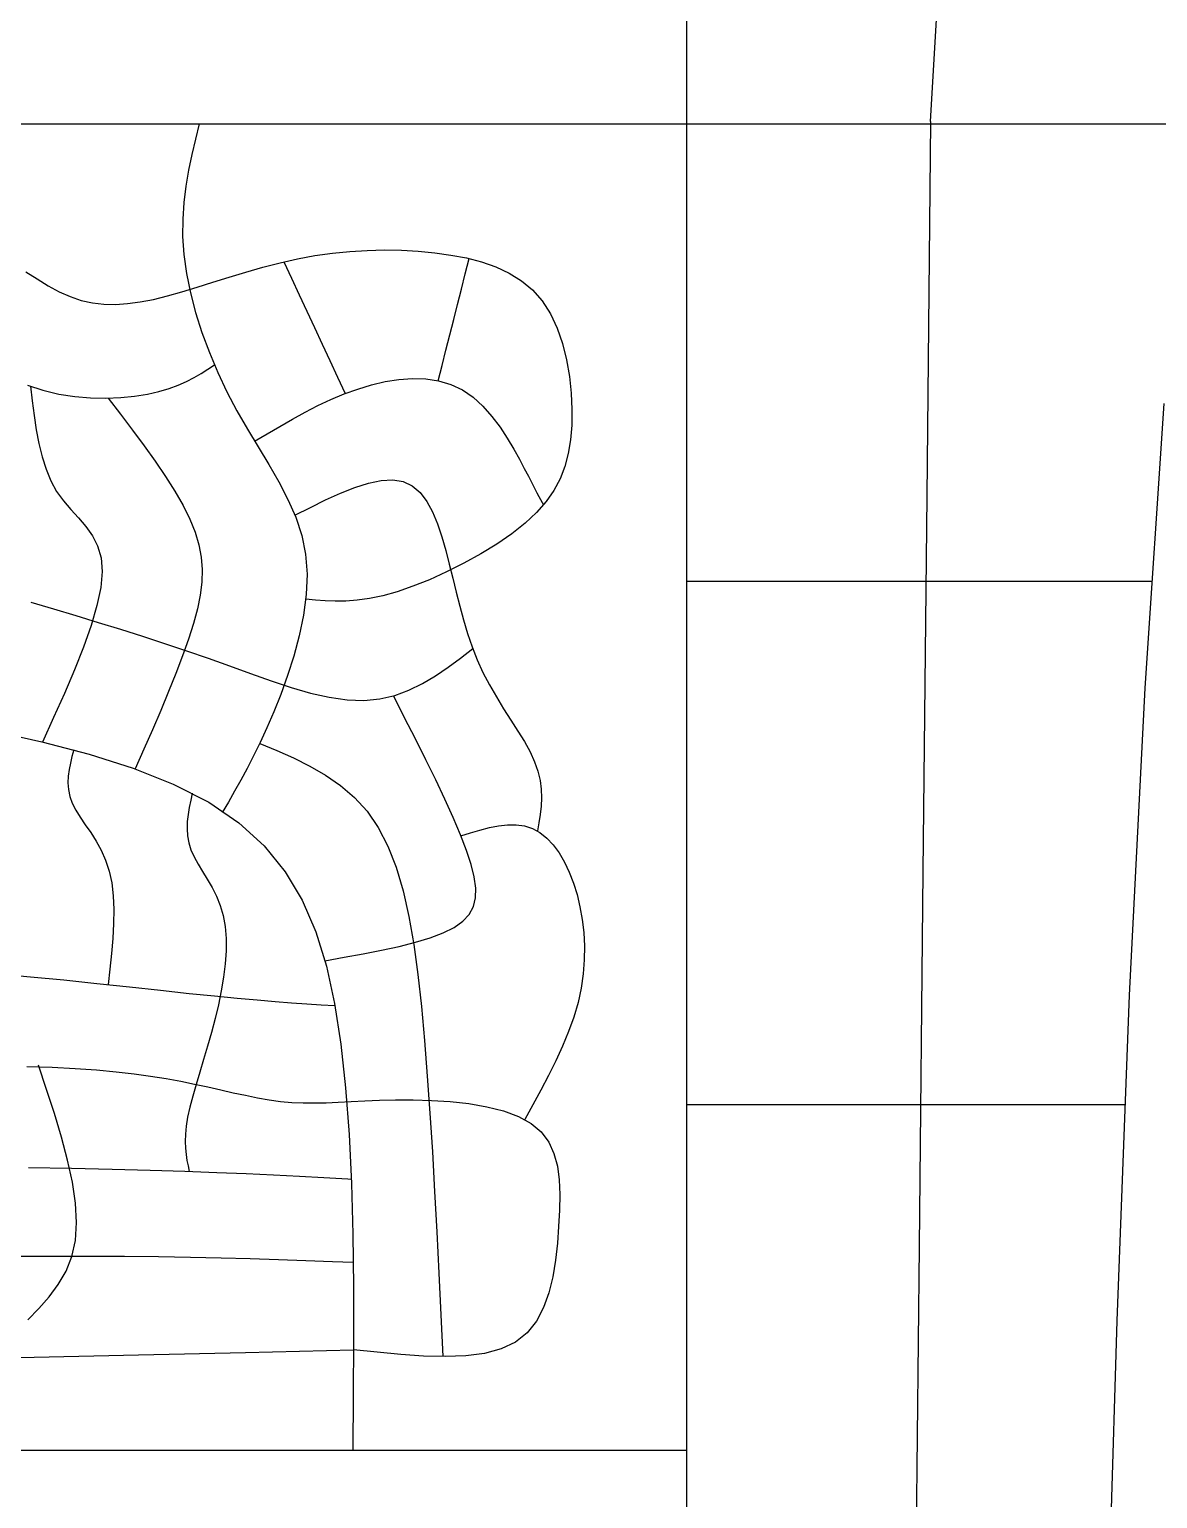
# Model space of a CAD drawing. Extents: x -15455 to 10897, y -24374 to 16165.
# Drawn here: x 5907 to 6387, y -3370 to -2745 of the extents above; entities that cross this region are included whole.
import ezdxf

# ---------------------------------------------------------------- set-up
doc = ezdxf.new("R2010")
doc.units = 0
doc.header["$MEASUREMENT"] = 0
doc.layers.add('STREETS-SPRAWL-12M', color=7, linetype='CONTINUOUS')
doc.layers.add('STREETS-SPRAWL-20M', color=7, linetype='CONTINUOUS')

msp = doc.modelspace()

# ---------------------------------------------------------------- linework, layer by layer
at = {"layer": 'STREETS-SPRAWL-12M', "color": 253, "linetype": 'CONTINUOUS'}
for p, q in [((6290.46, -2784.26), (6293.07, -2741.02)), ((5979.42, -2785.31), (5977.81, -2791.82)), ((6290.46, -2784.26), (6288.83, -2943.74)), ((5977.81, -2791.82), (5976.27, -2798.38)), ((5976.27, -2798.38), (5974.88, -2805.02)), ((5974.88, -2805.02), (5973.73, -2811.79)), ((5973.73, -2811.79), (5972.88, -2818.72)), ((5972.88, -2818.72), (5972.41, -2825.85)), ((5972.41, -2825.85), (5972.39, -2833.24)), ((5972.39, -2833.24), (5972.91, -2840.91)), ((5972.91, -2840.91), (5974.02, -2848.89)), ((6021.21, -2842.67), (6028.63, -2841.31)), ((6028.63, -2841.31), (6036.06, -2840.27)), ((6036.06, -2840.27), (6043.47, -2839.53)), ((6043.47, -2839.53), (6050.85, -2839.09)), ((6050.85, -2839.09), (6058.17, -2838.94)), ((6058.17, -2838.94), (6065.41, -2839.07)), ((6065.41, -2839.07), (6072.56, -2839.47)), ((6072.56, -2839.47), (6079.58, -2840.14)), ((6079.58, -2840.14), (6086.45, -2841.08)), ((6086.45, -2841.08), (6093.12, -2842.34)), ((5905.72, -2848.19), (5910.49, -2851.24)), ((5999.26, -2848.33), (6006.49, -2846.25)), ((6006.49, -2846.25), (6013.82, -2844.34)), ((6013.82, -2844.34), (6021.21, -2842.67)), ((6015.4, -2843.96), (6018.67, -2850.96)), ((6092.59, -2849.08), (6094.23, -2842.59)), ((6093.12, -2842.34), (6099.52, -2844)), ((6099.52, -2844), (6105.59, -2846.12)), ((6105.59, -2846.12), (6111.26, -2848.77)), ((5910.49, -2851.24), (5915.19, -2854.11)), ((5915.19, -2854.11), (5919.86, -2856.66)), ((5974.02, -2848.89), (5975.7, -2857.12)), ((5978.54, -2854.78), (5985.25, -2852.68)), ((5985.25, -2852.68), (5992.17, -2850.5)), ((5992.17, -2850.5), (5999.26, -2848.33)), ((6018.67, -2850.96), (6021.94, -2857.96)), ((6090.95, -2855.58), (6092.59, -2849.08)), ((6111.26, -2848.77), (6116.47, -2852.02)), ((6116.47, -2852.02), (6121.17, -2855.95)), ((5919.86, -2856.66), (5924.53, -2858.78)), ((5924.53, -2858.78), (5929.22, -2860.37)), ((5929.22, -2860.37), (5933.98, -2861.43)), ((5954.37, -2861.02), (5959.98, -2859.92)), ((5959.98, -2859.92), (5965.88, -2858.48)), ((5965.88, -2858.48), (5972.07, -2856.75)), ((5972.07, -2856.75), (5978.54, -2854.78)), ((5975.7, -2857.12), (5977.91, -2865.52)), ((6021.94, -2857.96), (6025.21, -2864.96)), ((6089.31, -2862.07), (6090.95, -2855.58)), ((6121.17, -2855.95), (6125.28, -2860.61)), ((6125.28, -2860.61), (6128.77, -2866.04)), ((5933.98, -2861.43), (5938.84, -2861.99)), ((5938.84, -2861.99), (5943.83, -2862.09)), ((5943.83, -2862.09), (5949, -2861.76)), ((5949, -2861.76), (5954.37, -2861.02)), ((5977.91, -2865.52), (5980.61, -2874.02)), ((6025.21, -2864.96), (6028.47, -2871.96)), ((6087.67, -2868.56), (6089.31, -2862.07)), ((6128.77, -2866.04), (6131.64, -2872.12)), ((6028.47, -2871.96), (6031.74, -2878.96)), ((6086.03, -2875.06), (6087.67, -2868.56)), ((6131.64, -2872.12), (6133.93, -2878.69)), ((5980.61, -2874.02), (5983.74, -2882.53)), ((6031.74, -2878.96), (6035.01, -2885.96)), ((6084.39, -2881.55), (6086.03, -2875.06)), ((6133.93, -2878.69), (6135.67, -2885.6)), ((5983.74, -2882.53), (5987.29, -2890.97)), ((6082.75, -2888.04), (6084.39, -2881.55)), ((6135.67, -2885.6), (6136.9, -2892.68)), ((5977.27, -2893.2), (5980.27, -2891.44)), ((5980.27, -2891.44), (5983.12, -2889.62)), ((5983.12, -2889.62), (5985.9, -2887.78)), ((5987.29, -2890.97), (5991.19, -2899.26)), ((6035.01, -2885.96), (6038.28, -2892.95)), ((6081.1, -2894.54), (6082.75, -2888.04)), ((5906.42, -2896.39), (5912.97, -2898.58)), ((5907.62, -2896.84), (5908.38, -2903.1)), ((5962.28, -2899.15), (5966.62, -2897.88)), ((5966.62, -2897.88), (5970.52, -2896.44)), ((5970.52, -2896.44), (5974.04, -2894.88)), ((5974.04, -2894.88), (5977.27, -2893.2)), ((6038.28, -2892.95), (6041.54, -2899.95)), ((6041.11, -2900.13), (6046.83, -2898.04)), ((6046.83, -2898.04), (6052.64, -2896.28)), ((6052.64, -2896.28), (6058.51, -2894.91)), ((6058.51, -2894.91), (6064.37, -2893.98)), ((6064.37, -2893.98), (6070.15, -2893.57)), ((6070.15, -2893.57), (6075.81, -2893.75)), ((6075.81, -2893.75), (6081.27, -2894.57)), ((6081.27, -2894.57), (6086.49, -2896.12)), ((6086.49, -2896.12), (6091.39, -2898.45)), ((6136.9, -2892.68), (6137.65, -2899.78)), ((5908.38, -2903.1), (5909.2, -2909.3)), ((5912.97, -2898.58), (5919.69, -2900.18)), ((5919.69, -2900.18), (5926.47, -2901.23)), ((5926.47, -2901.23), (5933.2, -2901.79)), ((5933.2, -2901.79), (5939.76, -2901.92)), ((5939.76, -2901.92), (5946.06, -2901.66)), ((5940.74, -2901.9), (5945.96, -2908.71)), ((5946.06, -2901.66), (5951.98, -2901.08)), ((5951.98, -2901.08), (5957.41, -2900.22)), ((5957.41, -2900.22), (5962.28, -2899.15)), ((5991.19, -2899.26), (5995.41, -2907.33)), ((6029.94, -2905.08), (6035.48, -2902.49)), ((6035.48, -2902.49), (6041.11, -2900.13)), ((6091.39, -2898.45), (6095.93, -2901.58)), ((6095.93, -2901.58), (6100.1, -2905.39)), ((6137.65, -2899.78), (6137.96, -2906.74)), ((6389.75, -2904.2), (6381.61, -3025.26)), ((5909.2, -2909.3), (5910.14, -2915.37)), ((5945.96, -2908.71), (5951.09, -2915.47)), ((5995.41, -2907.33), (5999.9, -2915.12)), ((6019.05, -2910.83), (6024.47, -2907.88)), ((6024.47, -2907.88), (6029.94, -2905.08)), ((6100.1, -2905.39), (6103.91, -2909.67)), ((6103.91, -2909.67), (6107.37, -2914.25)), ((6137.96, -2906.74), (6137.85, -2913.41)), ((5910.14, -2915.37), (5911.26, -2921.24)), ((5951.09, -2915.47), (5956.05, -2922.17)), ((5999.9, -2915.12), (6004.49, -2922.69)), ((6008.33, -2917.06), (6013.68, -2913.91)), ((6013.68, -2913.91), (6019.05, -2910.83)), ((6107.37, -2914.25), (6110.47, -2918.94)), ((6137.85, -2913.41), (6137.35, -2919.65)), ((5911.26, -2921.24), (5912.62, -2926.87)), ((5956.05, -2922.17), (5960.77, -2928.76)), ((6003, -2920.26), (6008.33, -2917.06)), ((6004.49, -2922.69), (6009.01, -2930.13)), ((6110.47, -2918.94), (6113.22, -2923.55)), ((6137.35, -2919.65), (6136.4, -2925.49)), ((5912.62, -2926.87), (5914.29, -2932.17)), ((5960.77, -2928.76), (5965.15, -2935.21)), ((6113.22, -2923.55), (6115.63, -2927.91)), ((6115.63, -2927.91), (6117.7, -2931.82)), ((6136.4, -2925.49), (6134.96, -2930.98)), ((5914.29, -2932.17), (5916.32, -2937.1)), ((5965.15, -2935.21), (5969.11, -2941.48)), ((6009.01, -2930.13), (6013.31, -2937.52)), ((6117.7, -2931.82), (6119.45, -2935.14)), ((6119.45, -2935.14), (6120.9, -2937.91)), ((6134.96, -2930.98), (6132.95, -2936.17)), ((5916.32, -2937.1), (5918.78, -2941.58)), ((5918.78, -2941.58), (5921.68, -2945.59)), ((5969.11, -2941.48), (5972.58, -2947.53)), ((6013.31, -2937.52), (6017.19, -2944.95)), ((6039.52, -2942.32), (6045.61, -2939.88)), ((6045.61, -2939.88), (6051.4, -2938.01)), ((6051.4, -2938.01), (6056.82, -2936.88)), ((6056.82, -2936.88), (6061.78, -2936.61)), ((6061.78, -2936.61), (6066.21, -2937.36)), ((6066.21, -2937.36), (6070.05, -2939.22)), ((6070.05, -2939.22), (6073.36, -2942.1)), ((6120.9, -2937.91), (6122.1, -2940.2)), ((6122.1, -2940.2), (6123.09, -2942.11)), ((6130.32, -2941.12), (6127, -2945.88)), ((6132.95, -2936.17), (6130.32, -2941.12)), ((5921.68, -2945.59), (5924.86, -2949.29)), ((5972.58, -2947.53), (5975.46, -2953.33)), ((6017.19, -2944.95), (6020.5, -2952.5)), ((6026.72, -2948.37), (6033.19, -2945.2)), ((6033.19, -2945.2), (6039.52, -2942.32)), ((6073.36, -2942.1), (6076.21, -2945.84)), ((6076.21, -2945.84), (6078.65, -2950.32)), ((6127, -2945.88), (6122.95, -2950.51)), ((6123.09, -2942.11), (6123.92, -2943.69)), ((6123.92, -2943.69), (6124.62, -2945.05)), ((6124.62, -2945.05), (6125.23, -2946.24)), ((6125.23, -2946.24), (6125.81, -2947.35)), ((6288.83, -2943.74), (6287.2, -3103.22)), ((5924.86, -2949.29), (5928.11, -2952.87)), ((5928.11, -2952.87), (5931.23, -2956.51)), ((5975.46, -2953.33), (5977.7, -2958.87)), ((6020.17, -2951.68), (6026.72, -2948.37)), ((6020.5, -2952.5), (6023.05, -2960.27)), ((6078.65, -2950.32), (6080.76, -2955.37)), ((6122.95, -2950.51), (6118.09, -2955.06)), ((5931.23, -2956.51), (5934, -2960.42)), ((5934, -2960.42), (5936.22, -2964.77)), ((5977.7, -2958.87), (5979.3, -2964.22)), ((6023.05, -2960.27), (6024.69, -2968.32)), ((6080.76, -2955.37), (6082.61, -2960.86)), ((6112.4, -2959.55), (6106.04, -2963.95)), ((6118.09, -2955.06), (6112.4, -2959.55)), ((5936.22, -2964.77), (5937.69, -2969.77)), ((5979.3, -2964.22), (5980.28, -2969.48)), ((6082.61, -2960.86), (6084.26, -2966.64)), ((6084.26, -2966.64), (6085.79, -2972.56)), ((6106.04, -2963.95), (6099.16, -2968.17)), ((5937.69, -2969.77), (5938.19, -2975.61)), ((5980.28, -2969.48), (5980.68, -2974.74)), ((6024.69, -2968.32), (6025.29, -2976.73)), ((6091.97, -2972.15), (6084.64, -2975.82)), ((6085.79, -2972.56), (6087.26, -2978.51)), ((6099.16, -2968.17), (6091.97, -2972.15)), ((5938.19, -2975.61), (5937.58, -2982.42)), ((5980.68, -2974.74), (5980.52, -2980.09)), ((6025.29, -2976.73), (6024.94, -2985.38)), ((6077.34, -2979.1), (6070.27, -2981.92)), ((6084.64, -2975.82), (6077.34, -2979.1)), ((6087.26, -2978.51), (6088.72, -2984.43)), ((5937.58, -2982.42), (5935.94, -2990.14)), ((5979.83, -2985.64), (5978.64, -2991.48)), ((5980.52, -2980.09), (5979.83, -2985.64)), ((6024.94, -2985.38), (6023.79, -2994.16)), ((6063.6, -2984.21), (6057.47, -2985.93)), ((6070.27, -2981.92), (6063.6, -2984.21)), ((6088.72, -2984.43), (6090.22, -2990.32)), ((6186.82, -2979.7), (6384.34, -2979.7)), ((5907.85, -2988.66), (5917.41, -2991.5)), ((5917.41, -2991.5), (5926.95, -2994.37)), ((5935.94, -2990.14), (5933.43, -2998.62)), ((5978.64, -2991.48), (5976.97, -2997.7)), ((6028.83, -2987.8), (6024.74, -2987.41)), ((6033, -2988.11), (6028.83, -2987.8)), ((6037.31, -2988.28), (6033, -2988.11)), ((6041.84, -2988.22), (6037.31, -2988.28)), ((6046.66, -2987.85), (6041.84, -2988.22)), ((6051.84, -2987.12), (6046.66, -2987.85)), ((6057.47, -2985.93), (6051.84, -2987.12)), ((6090.22, -2990.32), (6091.81, -2996.16)), ((5926.95, -2994.37), (5936.46, -2997.25)), ((5936.46, -2997.25), (5945.94, -3000.18)), ((5976.97, -2997.7), (5974.86, -3004.38)), ((6023.79, -2994.16), (6021.98, -3002.92)), ((6091.81, -2996.16), (6093.54, -3001.92)), ((5933.43, -2998.62), (5930.18, -3007.75)), ((5945.94, -3000.18), (5955.37, -3003.15)), ((5955.37, -3003.15), (5964.73, -3006.19)), ((5974.86, -3004.38), (5972.35, -3011.48)), ((6021.98, -3002.92), (6019.67, -3011.55)), ((6093.54, -3001.92), (6095.46, -3007.58)), ((5930.18, -3007.75), (5926.35, -3017.39)), ((5964.73, -3006.19), (5974.02, -3009.31)), ((5974.02, -3009.31), (5983.21, -3012.51)), ((6090.56, -3012.41), (6095.76, -3008.4)), ((6095.46, -3007.58), (6097.62, -3013.14)), ((5972.35, -3011.48), (5969.51, -3018.94)), ((5983.21, -3012.51), (5992.31, -3015.79)), ((5992.31, -3015.79), (6001.25, -3019.04)), ((6019.67, -3011.55), (6016.99, -3019.9)), ((6079.94, -3019.97), (6085.3, -3016.31)), ((6085.3, -3016.31), (6090.56, -3012.41)), ((6097.62, -3013.14), (6100.07, -3018.56)), ((5926.35, -3017.39), (5922.07, -3027.42)), ((5969.51, -3018.94), (5966.39, -3026.71)), ((6001.25, -3019.04), (6010.01, -3022.13)), ((6010.01, -3022.13), (6018.54, -3024.92)), ((6016.99, -3019.9), (6014.1, -3027.86)), ((6074.4, -3023.27), (6079.94, -3019.97)), ((6100.07, -3018.56), (6102.83, -3023.84)), ((5922.07, -3027.42), (5917.51, -3037.71)), ((5966.39, -3026.71), (5963.04, -3034.71)), ((6014.1, -3027.86), (6011.14, -3035.28)), ((6018.54, -3024.92), (6026.8, -3027.28)), ((6026.8, -3027.28), (6034.74, -3029.07)), ((6034.74, -3029.07), (6042.32, -3030.17)), ((6056.25, -3029.79), (6062.62, -3028.3)), ((6066.79, -3037.77), (6062.14, -3028.65)), ((6062.62, -3028.3), (6068.65, -3026.08)), ((6068.65, -3026.08), (6074.4, -3023.27)), ((6102.83, -3023.84), (6105.81, -3028.97)), ((6105.81, -3028.97), (6108.91, -3033.95)), ((6381.61, -3025.26), (6374.98, -3155.69)), ((5963.04, -3034.71), (5959.52, -3042.89)), ((6011.14, -3035.28), (6008.23, -3042.08)), ((6042.32, -3030.17), (6049.5, -3030.44)), ((6049.5, -3030.44), (6056.25, -3029.79)), ((6108.91, -3033.95), (6112.01, -3038.77)), ((5917.51, -3037.71), (5912.8, -3048.12)), ((6071.37, -3046.8), (6066.79, -3037.77)), ((6112.01, -3038.77), (6114.98, -3043.44)), ((5891.18, -3043.3), (5912.48, -3048.05)), ((5912.48, -3048.05), (5932.65, -3053.32)), ((5959.52, -3042.89), (5955.9, -3051.19)), ((6008.23, -3042.08), (6005.38, -3048.3)), ((6075.79, -3055.65), (6071.37, -3046.8)), ((6114.98, -3043.44), (6117.73, -3047.95)), ((6117.73, -3047.95), (6120.13, -3052.3)), ((5925.31, -3054.28), (5924.63, -3057.07)), ((5926.06, -3051.49), (5925.31, -3054.28)), ((5932.65, -3053.32), (5951.39, -3059.27)), ((5955.9, -3051.19), (5952.21, -3059.56)), ((6002.59, -3054.03), (5999.85, -3059.34)), ((6005.38, -3048.3), (6002.59, -3054.03)), ((6005.18, -3048.72), (6012.39, -3051.75)), ((6012.39, -3051.75), (6019.52, -3054.91)), ((6120.13, -3052.3), (6122.08, -3056.49)), ((5924.07, -3059.87), (5923.7, -3062.68)), ((5924.63, -3057.07), (5924.07, -3059.87)), ((5951.39, -3059.27), (5968.42, -3066.01)), ((5999.85, -3059.34), (5997.15, -3064.32)), ((6019.52, -3054.91), (6026.47, -3058.35)), ((6026.47, -3058.35), (6033.16, -3062.19)), ((6080, -3064.24), (6075.79, -3055.65)), ((6122.08, -3056.49), (6123.48, -3060.52)), ((6123.48, -3060.52), (6124.38, -3064.42)), ((5923.7, -3062.68), (5923.59, -3065.5)), ((5923.59, -3065.5), (5923.8, -3068.35)), ((5968.42, -3066.01), (5983.46, -3073.69)), ((5997.15, -3064.32), (5994.48, -3069.06)), ((6033.16, -3062.19), (6039.5, -3066.59)), ((6039.5, -3066.59), (6045.41, -3071.67)), ((6083.91, -3072.47), (6080, -3064.24)), ((6124.38, -3064.42), (6124.86, -3068.19)), ((5923.8, -3068.35), (5924.39, -3071.23)), ((5924.39, -3071.23), (5925.43, -3074.13)), ((5975.82, -3072.89), (5975.2, -3075.91)), ((5976.49, -3069.87), (5975.82, -3072.89)), ((5994.48, -3069.06), (5991.82, -3073.63)), ((6045.41, -3071.67), (6050.8, -3077.58)), ((6087.44, -3080.27), (6083.91, -3072.47)), ((6124.97, -3071.86), (6124.8, -3075.44)), ((6124.86, -3068.19), (6124.97, -3071.86)), ((5925.43, -3074.13), (5926.94, -3077.08)), ((5926.94, -3077.08), (5928.84, -3080.11)), ((5974.7, -3078.93), (5974.37, -3081.95)), ((5975.2, -3075.91), (5974.7, -3078.93)), ((5983.46, -3073.69), (5996.3, -3082.42)), ((5991.82, -3073.63), (5989.18, -3078.11)), ((6050.8, -3077.58), (6055.58, -3084.45)), ((6124.42, -3078.97), (6123.89, -3082.46)), ((6124.8, -3075.44), (6124.42, -3078.97)), ((5928.84, -3080.11), (5930.99, -3083.28)), ((5930.99, -3083.28), (5933.28, -3086.64)), ((5974.37, -3081.95), (5974.27, -3084.96)), ((5974.27, -3084.96), (5974.45, -3087.97)), ((5996.3, -3082.42), (6007.06, -3092.26)), ((6055.58, -3084.45), (6059.69, -3092.38)), ((6090.53, -3087.53), (6087.44, -3080.27)), ((6094.8, -3086.72), (6098.85, -3085.53)), ((6098.85, -3085.53), (6102.85, -3084.51)), ((6102.85, -3084.51), (6106.77, -3083.74)), ((6106.77, -3083.74), (6110.6, -3083.3)), ((6110.6, -3083.3), (6114.29, -3083.29)), ((6114.29, -3083.29), (6117.83, -3083.78)), ((6117.83, -3083.78), (6121.19, -3084.86)), ((6121.19, -3084.86), (6124.35, -3086.59)), ((6123.89, -3082.46), (6123.29, -3085.93)), ((5933.28, -3086.64), (5935.56, -3090.24)), ((5935.56, -3090.24), (5937.72, -3094.13)), ((5974.45, -3087.97), (5974.98, -3090.98)), ((5974.98, -3090.98), (5975.9, -3093.98)), ((6093.11, -3094.19), (6090.53, -3087.53)), ((6090.72, -3088), (6094.8, -3086.72)), ((6124.35, -3086.59), (6127.3, -3088.94)), ((6127.3, -3088.94), (6130.03, -3091.86)), ((5937.72, -3094.13), (5939.63, -3098.37)), ((5975.9, -3093.98), (5977.26, -3096.98)), ((5977.26, -3096.98), (5978.95, -3100.02)), ((6007.06, -3092.26), (6015.96, -3103.24)), ((6059.69, -3092.38), (6063.19, -3101.37)), ((6095.09, -3100.16), (6093.11, -3094.19)), ((6130.03, -3091.86), (6132.53, -3095.29)), ((6132.53, -3095.29), (6134.79, -3099.17)), ((5939.63, -3098.37), (5941.16, -3102.99)), ((5941.16, -3102.99), (5942.22, -3108.05)), ((5978.95, -3100.02), (5980.86, -3103.16)), ((5980.86, -3103.16), (5982.88, -3106.43)), ((6015.96, -3103.24), (6023.2, -3115.4)), ((6063.19, -3101.37), (6066.13, -3111.36)), ((6096.42, -3105.48), (6095.09, -3100.16)), ((6134.79, -3099.17), (6136.82, -3103.45)), ((6136.82, -3103.45), (6138.6, -3108.09)), ((6287.2, -3103.22), (6285.57, -3262.69)), ((5942.22, -3108.05), (5942.83, -3113.49)), ((5982.88, -3106.43), (5984.89, -3109.9)), ((5984.89, -3109.9), (5986.77, -3113.59)), ((6097.06, -3110.21), (6096.42, -3105.48)), ((6096.94, -3114.4), (6097.06, -3110.21)), ((6138.6, -3108.09), (6140.11, -3113.01)), ((5942.83, -3113.49), (5943.06, -3119.27)), ((5986.77, -3113.59), (5988.41, -3117.58)), ((6023.2, -3115.4), (6028.99, -3128.78)), ((6066.13, -3111.36), (6068.61, -3122.33)), ((6096.02, -3118.11), (6096.94, -3114.4)), ((6140.11, -3113.01), (6141.37, -3118.19)), ((5943.06, -3119.27), (5942.98, -3125.33)), ((5988.41, -3117.58), (5989.68, -3121.9)), ((5989.68, -3121.9), (5990.49, -3126.58)), ((6068.61, -3122.33), (6070.68, -3134.22)), ((6091.54, -3124.31), (6094.24, -3121.39)), ((6094.24, -3121.39), (6096.02, -3118.11)), ((6141.37, -3118.19), (6142.33, -3123.57)), ((5942.98, -3125.33), (5942.64, -3131.61)), ((5990.49, -3126.58), (5990.87, -3131.6)), ((6028.99, -3128.78), (6033.53, -3143.41)), ((6077.7, -3131.36), (6083.24, -3129.25)), ((6083.24, -3129.25), (6087.88, -3126.91)), ((6087.88, -3126.91), (6091.54, -3124.31)), ((6142.33, -3123.57), (6142.97, -3129.14)), ((6142.97, -3129.14), (6143.27, -3134.87)), ((5942.64, -3131.61), (5942.12, -3138.06)), ((5990.87, -3131.6), (5990.84, -3136.89)), ((6057.02, -3136.65), (6064.46, -3135.03)), ((6064.46, -3135.03), (6071.4, -3133.27)), ((6070.68, -3134.22), (6072.43, -3147)), ((6071.4, -3133.27), (6077.7, -3131.36)), ((6143.27, -3134.87), (6143.2, -3140.74)), ((5942.12, -3138.06), (5941.47, -3144.62)), ((5990.84, -3136.89), (5990.46, -3142.41)), ((6032.9, -3141.08), (6041.11, -3139.65)), ((6041.11, -3139.65), (6049.19, -3138.18)), ((6049.19, -3138.18), (6057.02, -3136.65)), ((6143.2, -3140.74), (6142.74, -3146.72)), ((5894.04, -3146.7), (5907.7, -3147.88)), ((5907.7, -3147.88), (5921.79, -3149.25)), ((5941.47, -3144.62), (5940.75, -3151.24)), ((5990.46, -3142.41), (5989.77, -3148.1)), ((6033.53, -3143.41), (6037.02, -3159.33)), ((6072.43, -3147), (6073.93, -3160.61)), ((6142.74, -3146.72), (6141.86, -3152.78)), ((5921.79, -3149.25), (5935.95, -3150.72)), ((5935.95, -3150.72), (5949.8, -3152.22)), ((5949.8, -3152.22), (5962.98, -3153.66)), ((5962.98, -3153.66), (5975.13, -3154.97)), ((5988.79, -3153.92), (5987.58, -3159.81)), ((5989.77, -3148.1), (5988.79, -3153.92)), ((6141.86, -3152.78), (6140.53, -3158.89)), ((5975.13, -3154.97), (5985.96, -3156.08)), ((5985.96, -3156.08), (5995.56, -3157.01)), ((5987.58, -3159.81), (5986.18, -3165.72)), ((5995.56, -3157.01), (6004.11, -3157.78)), ((6004.11, -3157.78), (6011.77, -3158.41)), ((6011.77, -3158.41), (6018.74, -3158.94)), ((6018.74, -3158.94), (6025.17, -3159.38)), ((6025.17, -3159.38), (6031.26, -3159.78)), ((6031.26, -3159.78), (6037.17, -3160.14)), ((6037.02, -3159.33), (6039.69, -3176.58)), ((6140.53, -3158.89), (6138.73, -3165.04)), ((6374.98, -3155.69), (6369.64, -3294.16)), ((5986.18, -3165.72), (5984.63, -3171.59)), ((6073.93, -3160.61), (6075.25, -3175.01)), ((6138.73, -3165.04), (6136.53, -3171.21)), ((5984.63, -3171.59), (5982.98, -3177.38)), ((6136.53, -3171.21), (6133.97, -3177.41)), ((5982.98, -3177.38), (5981.3, -3183.04)), ((6039.69, -3176.58), (6041.7, -3195.17)), ((6075.25, -3175.01), (6076.45, -3190.17)), ((6133.97, -3177.41), (6131.11, -3183.62)), ((5914.54, -3195.82), (5911.11, -3185.46)), ((5981.3, -3183.04), (5979.65, -3188.52)), ((6131.11, -3183.62), (6128.02, -3189.85)), ((5906.06, -3186.08), (5916.85, -3186.4)), ((5916.85, -3186.4), (5926.74, -3186.88)), ((5926.74, -3186.88), (5935.78, -3187.51)), ((5935.78, -3187.51), (5944.08, -3188.27)), ((5944.08, -3188.27), (5951.71, -3189.15)), ((5951.71, -3189.15), (5958.78, -3190.13)), ((5958.78, -3190.13), (5965.36, -3191.2)), ((5965.36, -3191.2), (5971.56, -3192.34)), ((5979.65, -3188.52), (5978.09, -3193.76)), ((6076.45, -3190.17), (6077.56, -3205.97)), ((6128.02, -3189.85), (6124.75, -3196.09)), ((5917.83, -3206.07), (5914.54, -3195.82)), ((5971.56, -3192.34), (5977.45, -3193.54)), ((5978.09, -3193.76), (5976.67, -3198.72)), ((5977.45, -3193.54), (5983.13, -3194.77)), ((5983.13, -3194.77), (5988.62, -3196)), ((5988.62, -3196), (5993.94, -3197.19)), ((5993.94, -3197.19), (5999.12, -3198.31)), ((6041.7, -3195.17), (6043.16, -3214.94)), ((6124.75, -3196.09), (6121.36, -3202.34)), ((5975.47, -3203.35), (5974.52, -3207.6)), ((5976.67, -3198.72), (5975.47, -3203.35)), ((5999.12, -3198.31), (6004.17, -3199.33)), ((6004.17, -3199.33), (6009.12, -3200.19)), ((6009.12, -3200.19), (6013.99, -3200.88)), ((6013.99, -3200.88), (6018.8, -3201.34)), ((6018.8, -3201.34), (6023.58, -3201.56)), ((6023.58, -3201.56), (6028.41, -3201.58)), ((6028.41, -3201.58), (6033.37, -3201.44)), ((6033.37, -3201.44), (6038.54, -3201.2)), ((6038.54, -3201.2), (6044, -3200.91)), ((6044, -3200.91), (6049.84, -3200.61)), ((6049.84, -3200.61), (6056.14, -3200.37)), ((6056.14, -3200.37), (6062.98, -3200.23)), ((6062.98, -3200.23), (6070.4, -3200.24)), ((6070.4, -3200.24), (6078.22, -3200.47)), ((6078.22, -3200.47), (6086.21, -3200.99)), ((6086.21, -3200.99), (6094.13, -3201.86)), ((6094.13, -3201.86), (6101.77, -3203.16)), ((6101.77, -3203.16), (6108.89, -3204.94)), ((6121.36, -3202.34), (6117.91, -3208.59)), ((6186.82, -3202.15), (6372.97, -3202.15)), ((5920.85, -3216.13), (5917.83, -3206.07)), ((5974.52, -3207.6), (5973.89, -3211.43)), ((6077.56, -3205.97), (6078.6, -3222.35)), ((6108.89, -3204.94), (6115.26, -3207.29)), ((6115.26, -3207.29), (6120.65, -3210.26)), ((6120.65, -3210.26), (6124.89, -3213.9)), ((5923.44, -3225.89), (5920.85, -3216.13)), ((5973.55, -3214.88), (5973.45, -3218)), ((5973.89, -3211.43), (5973.55, -3214.88)), ((6043.16, -3214.94), (6044.15, -3235.74)), ((6124.89, -3213.9), (6128.07, -3218.18)), ((5973.45, -3218), (5973.56, -3220.85)), ((5973.56, -3220.85), (5973.83, -3223.49)), ((6078.6, -3222.35), (6079.57, -3239.19)), ((6128.07, -3218.18), (6130.31, -3223.04)), ((5906.77, -3229.01), (5925.12, -3229.35)), ((5925.48, -3235.26), (5923.44, -3225.89)), ((5973.83, -3223.49), (5974.23, -3225.97)), ((5974.23, -3225.97), (5974.7, -3228.33)), ((5974.7, -3228.33), (5975.22, -3230.65)), ((6130.31, -3223.04), (6131.76, -3228.42)), ((6131.76, -3228.42), (6132.54, -3234.27)), ((5925.12, -3229.35), (5942.44, -3229.72)), ((5926.81, -3244.13), (5925.48, -3235.26)), ((5942.44, -3229.72), (5958.54, -3230.13)), ((5958.54, -3230.13), (5973.31, -3230.58)), ((5973.31, -3230.58), (5986.88, -3231.07)), ((5986.88, -3231.07), (5999.4, -3231.59)), ((5999.4, -3231.59), (6011.06, -3232.13)), ((6011.06, -3232.13), (6022.03, -3232.7)), ((6022.03, -3232.7), (6032.48, -3233.28)), ((6032.48, -3233.28), (6042.59, -3233.87)), ((6042.59, -3233.87), (6044.08, -3233.96)), ((6132.54, -3234.27), (6132.8, -3240.53)), ((6044.15, -3235.74), (6044.74, -3257.4)), ((6079.57, -3239.19), (6080.48, -3256.41)), ((6132.8, -3240.53), (6132.68, -3247.14)), ((5927.31, -3252.42), (5926.81, -3244.13)), ((6132.68, -3247.14), (6132.3, -3254.04)), ((5926.83, -3260.01), (5927.31, -3252.42)), ((6132.3, -3254.04), (6131.77, -3261.16)), ((5925.28, -3266.86), (5926.83, -3260.01)), ((6044.74, -3257.4), (6045.02, -3279.74)), ((6080.48, -3256.41), (6081.36, -3273.92)), ((5900.11, -3266.67), (5916.42, -3266.64)), ((5916.42, -3266.64), (5932.36, -3266.65)), ((5932.36, -3266.65), (5947.65, -3266.72)), ((5947.65, -3266.72), (5962.1, -3266.86)), ((6131.77, -3261.16), (6130.99, -3268.35)), ((6285.57, -3262.69), (6283.94, -3422.17)), ((5922.78, -3273.04), (5925.28, -3266.86)), ((5962.1, -3266.86), (5975.76, -3267.09)), ((5975.76, -3267.09), (5988.75, -3267.37)), ((5988.75, -3267.37), (6001.17, -3267.71)), ((6001.17, -3267.71), (6013.13, -3268.09)), ((6013.13, -3268.09), (6024.76, -3268.51)), ((6024.76, -3268.51), (6036.17, -3268.94)), ((6036.17, -3268.94), (6044.93, -3269.29)), ((6130.99, -3268.35), (6129.83, -3275.43)), ((5915.58, -3283.96), (5919.49, -3278.7)), ((5919.49, -3278.7), (5922.78, -3273.04)), ((6081.36, -3273.92), (6082.21, -3291.61)), ((6129.83, -3275.43), (6128.18, -3282.23)), ((5911.21, -3288.94), (5915.58, -3283.96)), ((6045.02, -3279.74), (6045.07, -3302.59)), ((6128.18, -3282.23), (6125.89, -3288.58)), ((5906.55, -3293.78), (5911.21, -3288.94)), ((6082.21, -3291.61), (6083.05, -3309.39)), ((6125.89, -3288.58), (6122.83, -3294.31)), ((6122.83, -3294.31), (6118.88, -3299.25)), ((6369.64, -3294.16), (6365.38, -3439.31)), ((6045.07, -3302.59), (6044.96, -3325.78)), ((6113.91, -3303.23), (6107.83, -3306.12)), ((6118.88, -3299.25), (6113.91, -3303.23)), ((5867.02, -3310.23), (5909.27, -3309.57)), ((5909.27, -3309.57), (5953.54, -3308.67)), ((5953.54, -3308.67), (5999.15, -3307.6)), ((5999.15, -3307.6), (6045.06, -3306.46)), ((6055.18, -3307.55), (6045.06, -3306.46)), ((6065.16, -3308.5), (6055.18, -3307.55)), ((6074.85, -3309.16), (6065.16, -3308.5)), ((6084.1, -3309.39), (6074.85, -3309.16)), ((6092.78, -3309.06), (6084.1, -3309.39)), ((6100.74, -3308.01), (6092.78, -3309.06)), ((6107.83, -3306.12), (6100.74, -3308.01)), ((6044.96, -3325.78), (6044.77, -3349.14)), ((5017.55, -3349.12), (6186.82, -3349.14))]:
    msp.add_line(p, q, dxfattribs=at)
at = {"layer": 'STREETS-SPRAWL-20M', "color": 252, "linetype": 'CONTINUOUS'}
for p, q in [((6186.82, -4060.09), (6186.82, 4166.56)), ((3901.31, -2785.31), (10064.53, -2785.31))]:
    msp.add_line(p, q, dxfattribs=at)

doc.saveas('drawing.dxf')
